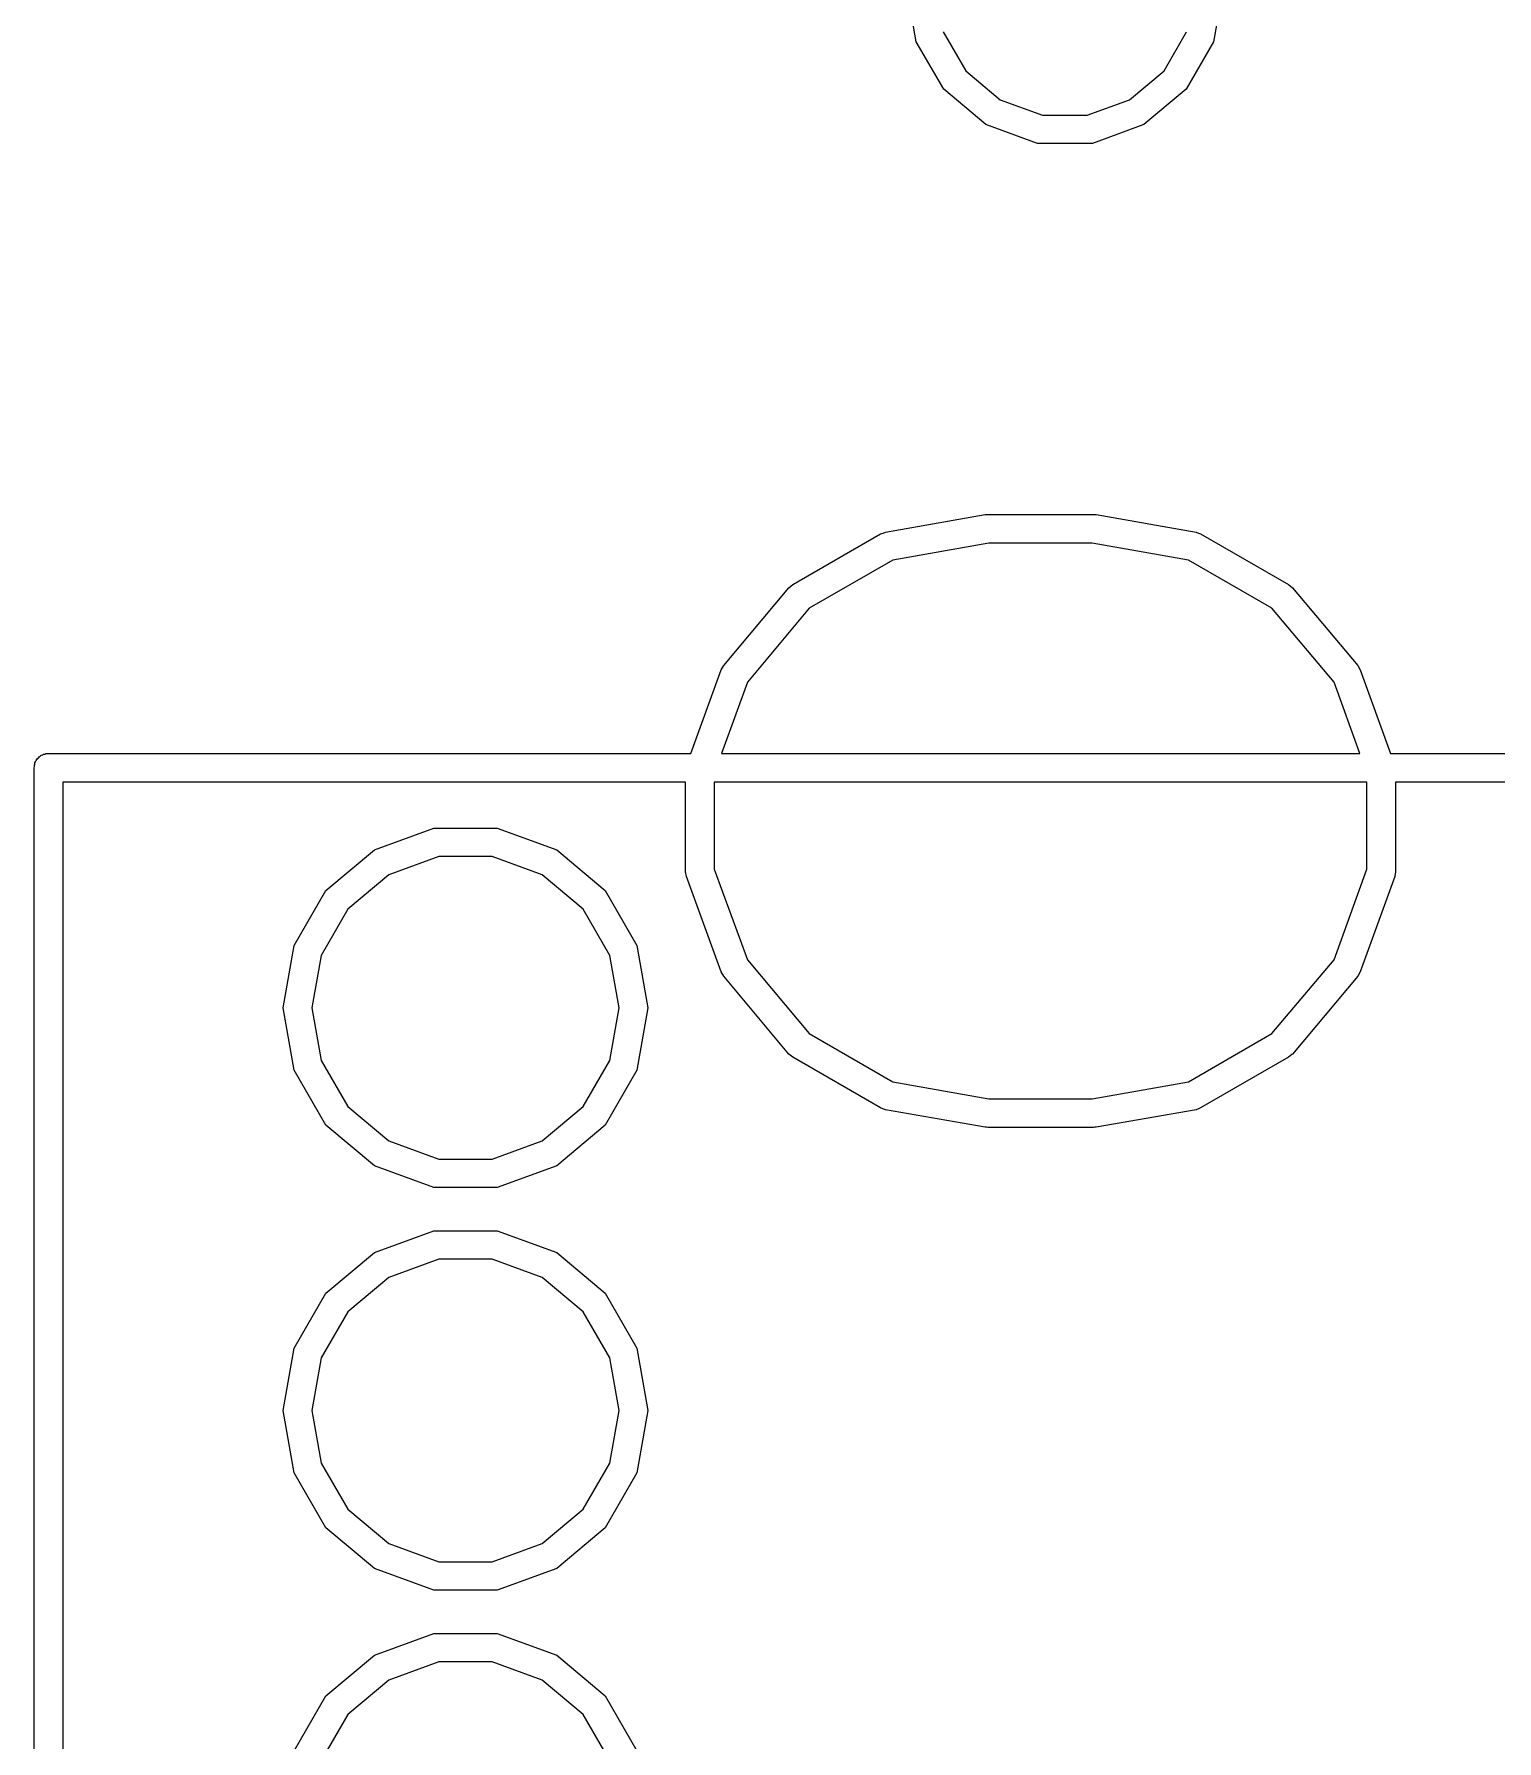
# Model space of a CAD drawing. Extents: x 105.1 to 166.9, y -128.1 to -71.6.
# Drawn here: x 152.83 to 157.92, y -91.99 to -86.06 of the extents above; entities that cross this region are included whole.
import ezdxf

# ---------------------------------------------------------------- set-up
doc = ezdxf.new("R2010")
doc.units = 0
doc.header["$MEASUREMENT"] = 0
doc.layers.add('BLACK', color=7, linetype='CONTINUOUS')

msp = doc.modelspace()

# ---------------------------------------------------------------- linework, layer by layer
at = {"layer": 'Black'}
for p, q in [((155.901, -86.0826), (155.868, -85.8945)), ((156.968, -85.8945), (156.935, -86.0826)), ((155.995, -86.0484), (156.073, -86.1838)), ((156.763, -86.1838), (156.841, -86.0484)), ((155.997, -86.248), (155.901, -86.0826)), ((156.935, -86.0826), (156.84, -86.248)), ((156.073, -86.1838), (156.193, -86.2842)), ((156.643, -86.2842), (156.763, -86.1838)), ((156.143, -86.3708), (155.997, -86.248)), ((156.193, -86.2842), (156.34, -86.3377)), ((156.496, -86.3377), (156.643, -86.2842)), ((156.84, -86.248), (156.693, -86.3708)), ((156.34, -86.3377), (156.496, -86.3377)), ((156.323, -86.4361), (156.143, -86.3708)), ((156.693, -86.3708), (156.514, -86.4361)), ((156.514, -86.4361), (156.323, -86.4361)), ((155.794, -87.7879), (156.141, -87.7267)), ((156.141, -87.7267), (156.146, -87.7267)), ((156.146, -87.7267), (156.15, -87.7259)), ((156.15, -87.7259), (156.518, -87.7259)), ((156.518, -87.7259), (156.522, -87.7267)), ((156.522, -87.7267), (156.527, -87.7267)), ((156.527, -87.7267), (156.874, -87.7879)), ((155.472, -87.9703), (155.777, -87.7939)), ((155.777, -87.7939), (155.786, -87.7909)), ((155.777, -87.7939), (155.777, -87.7939)), ((155.786, -87.7909), (155.794, -87.7879)), ((156.154, -87.8259), (155.82, -87.8849)), ((156.513, -87.8259), (156.154, -87.8259)), ((156.848, -87.8849), (156.513, -87.8259)), ((156.874, -87.7879), (156.874, -87.7879)), ((156.874, -87.7879), (156.882, -87.7909)), ((156.882, -87.7909), (156.89, -87.7939)), ((156.89, -87.7939), (156.89, -87.7939)), ((156.89, -87.7939), (157.196, -87.9703)), ((155.82, -87.8849), (155.529, -88.0525)), ((157.138, -88.0525), (156.848, -87.8849)), ((155.232, -88.2518), (155.458, -87.9815)), ((155.458, -87.9815), (155.472, -87.9703)), ((155.458, -87.9815), (155.458, -87.9815)), ((157.196, -87.9703), (157.196, -87.9703)), ((157.196, -87.9703), (157.201, -87.9746)), ((157.201, -87.9746), (157.209, -87.9815)), ((157.209, -87.9815), (157.209, -87.9815)), ((157.209, -87.9815), (157.436, -88.2518)), ((155.529, -88.0525), (155.314, -88.3093)), ((157.354, -88.3093), (157.138, -88.0525)), ((155.117, -88.5569), (155.223, -88.2668)), ((155.223, -88.2668), (155.232, -88.2518)), ((155.232, -88.2518), (155.232, -88.2518)), ((157.436, -88.2518), (157.436, -88.2518)), ((157.436, -88.2518), (157.445, -88.2668)), ((157.445, -88.2668), (157.55, -88.5569)), ((155.314, -88.3093), (155.224, -88.5569)), ((157.444, -88.5569), (157.354, -88.3093)), ((152.835, -88.5982), (152.836, -88.5941)), ((152.835, -88.6026), (152.835, -88.5982)), ((152.836, -88.5941), (152.837, -88.5898)), ((152.837, -88.5898), (152.839, -88.586)), ((152.839, -88.586), (152.841, -88.5819)), ((152.841, -88.5819), (152.843, -88.5786)), ((152.843, -88.5786), (152.846, -88.5748)), ((152.846, -88.5748), (152.849, -88.572)), ((152.849, -88.572), (152.852, -88.5686)), ((152.852, -88.5686), (152.855, -88.5664)), ((152.855, -88.5664), (152.859, -88.5636)), ((152.859, -88.5636), (152.863, -88.5621)), ((152.863, -88.5621), (152.867, -88.5599)), ((152.867, -88.5599), (152.871, -88.5592)), ((152.871, -88.5592), (152.875, -88.5577)), ((152.875, -88.5577), (152.88, -88.5577)), ((152.88, -88.5577), (152.884, -88.5569)), ((152.884, -88.5569), (155.117, -88.5569)), ((155.224, -88.5569), (157.444, -88.5569)), ((157.55, -88.5569), (166.884, -88.5569)), ((152.834, -88.6069), (152.835, -88.6026)), ((152.834, -94.4769), (152.834, -88.6069)), ((155.099, -88.6569), (152.934, -88.6569)), ((152.934, -88.6569), (152.934, -94.4269)), ((155.099, -88.9683), (155.099, -88.6569)), ((155.199, -88.6569), (155.199, -88.9595)), ((157.468, -88.6569), (155.199, -88.6569)), ((157.468, -88.9595), (157.468, -88.6569)), ((166.834, -88.6569), (157.568, -88.6569)), ((157.568, -88.6569), (157.568, -88.9683)), ((154.017, -88.8927), (154.224, -88.8174)), ((154.224, -88.8174), (154.444, -88.8174)), ((154.444, -88.8174), (154.651, -88.8927)), ((153.848, -89.0343), (154.017, -88.8927)), ((154.651, -88.8927), (154.82, -89.0343)), ((154.241, -88.9158), (154.067, -88.9793)), ((154.427, -88.9158), (154.241, -88.9158)), ((154.601, -88.9793), (154.427, -88.9158)), ((154.067, -88.9793), (153.925, -89.0985)), ((154.743, -89.0985), (154.601, -88.9793)), ((155.102, -88.9854), (155.099, -88.9683)), ((155.223, -89.317), (155.102, -88.9854)), ((155.199, -88.9595), (155.314, -89.2745)), ((157.354, -89.2745), (157.468, -88.9595)), ((157.565, -88.9854), (157.445, -89.317)), ((157.568, -88.9683), (157.565, -88.9854)), ((153.738, -89.225), (153.848, -89.0343)), ((154.82, -89.0343), (154.93, -89.225)), ((153.925, -89.0985), (153.832, -89.2592)), ((154.836, -89.2592), (154.743, -89.0985)), ((153.7, -89.4419), (153.738, -89.225)), ((154.93, -89.225), (154.968, -89.4419)), ((153.832, -89.2592), (153.8, -89.4419)), ((154.868, -89.4419), (154.836, -89.2592)), ((155.314, -89.2745), (155.529, -89.5313)), ((157.138, -89.5313), (157.354, -89.2745)), ((155.232, -89.332), (155.223, -89.317)), ((155.458, -89.6023), (155.232, -89.332)), ((155.232, -89.332), (155.232, -89.332)), ((157.436, -89.3321), (157.209, -89.6023)), ((157.445, -89.317), (157.436, -89.332)), ((157.436, -89.332), (157.436, -89.3321)), ((153.738, -89.6588), (153.7, -89.4419)), ((153.8, -89.4419), (153.832, -89.6246)), ((154.836, -89.6246), (154.868, -89.4419)), ((154.968, -89.4419), (154.93, -89.6588)), ((155.529, -89.5313), (155.82, -89.6989)), ((156.848, -89.6989), (157.138, -89.5313)), ((155.472, -89.6135), (155.458, -89.6023)), ((155.458, -89.6023), (155.458, -89.6023)), ((157.207, -89.6044), (157.196, -89.6135)), ((157.209, -89.6023), (157.207, -89.6044)), ((157.209, -89.6023), (157.209, -89.6023)), ((153.848, -89.8496), (153.738, -89.6588)), ((153.832, -89.6246), (153.925, -89.7853)), ((154.743, -89.7853), (154.836, -89.6246)), ((154.93, -89.6588), (154.82, -89.8496)), ((155.777, -89.7899), (155.472, -89.6135)), ((157.196, -89.6135), (156.89, -89.7899)), ((157.196, -89.6135), (157.196, -89.6135)), ((155.82, -89.6989), (156.154, -89.7579)), ((156.513, -89.7579), (156.848, -89.6989)), ((153.925, -89.7853), (154.067, -89.9046)), ((154.601, -89.9046), (154.743, -89.7853)), ((156.154, -89.7579), (156.513, -89.7579)), ((155.785, -89.7927), (155.777, -89.7899)), ((155.777, -89.7899), (155.777, -89.7899)), ((155.794, -89.7959), (155.785, -89.7927)), ((156.141, -89.8571), (155.794, -89.7959)), ((155.794, -89.7959), (155.794, -89.7959)), ((156.874, -89.7959), (156.527, -89.8571)), ((156.882, -89.7929), (156.874, -89.7959)), ((156.874, -89.7959), (156.874, -89.7959)), ((156.89, -89.7899), (156.882, -89.7929)), ((156.89, -89.7899), (156.89, -89.7899)), ((154.017, -89.9912), (153.848, -89.8496)), ((154.067, -89.9046), (154.241, -89.968)), ((154.427, -89.968), (154.601, -89.9046)), ((154.82, -89.8496), (154.651, -89.9912)), ((156.146, -89.8571), (156.141, -89.8571)), ((156.15, -89.8579), (156.146, -89.8571)), ((156.518, -89.8579), (156.15, -89.8579)), ((156.522, -89.8571), (156.518, -89.8579)), ((156.527, -89.8571), (156.522, -89.8571)), ((154.224, -90.0665), (154.017, -89.9912)), ((154.241, -89.968), (154.427, -89.968)), ((154.651, -89.9912), (154.444, -90.0665)), ((154.444, -90.0665), (154.224, -90.0665)), ((154.017, -90.2927), (154.224, -90.2174)), ((154.224, -90.2174), (154.444, -90.2174)), ((154.444, -90.2174), (154.651, -90.2927)), ((153.848, -90.4343), (154.017, -90.2927)), ((154.241, -90.3158), (154.067, -90.3793)), ((154.427, -90.3158), (154.241, -90.3158)), ((154.601, -90.3793), (154.427, -90.3158)), ((154.651, -90.2927), (154.82, -90.4343)), ((154.067, -90.3793), (153.925, -90.4985)), ((154.743, -90.4985), (154.601, -90.3793)), ((153.738, -90.625), (153.848, -90.4343)), ((154.82, -90.4343), (154.93, -90.625)), ((153.925, -90.4985), (153.832, -90.6592)), ((154.836, -90.6592), (154.743, -90.4985)), ((153.7, -90.8419), (153.738, -90.625)), ((153.832, -90.6592), (153.8, -90.8419)), ((154.868, -90.8419), (154.836, -90.6592)), ((154.93, -90.625), (154.968, -90.8419)), ((153.738, -91.0588), (153.7, -90.8419)), ((153.8, -90.8419), (153.832, -91.0246)), ((154.836, -91.0246), (154.868, -90.8419)), ((154.968, -90.8419), (154.93, -91.0588)), ((153.832, -91.0246), (153.925, -91.1853)), ((154.743, -91.1853), (154.836, -91.0246)), ((153.848, -91.2496), (153.738, -91.0588)), ((154.93, -91.0588), (154.82, -91.2496)), ((153.925, -91.1853), (154.067, -91.3045)), ((154.601, -91.3045), (154.743, -91.1853)), ((154.017, -91.3911), (153.848, -91.2496)), ((154.82, -91.2496), (154.651, -91.3911)), ((154.067, -91.3045), (154.241, -91.368)), ((154.427, -91.368), (154.601, -91.3045)), ((154.241, -91.368), (154.427, -91.368)), ((154.224, -91.4665), (154.017, -91.3911)), ((154.651, -91.3911), (154.444, -91.4665)), ((154.444, -91.4665), (154.224, -91.4665)), ((154.017, -91.6927), (154.224, -91.6173)), ((154.224, -91.6173), (154.444, -91.6173)), ((154.444, -91.6173), (154.651, -91.6927)), ((153.848, -91.8343), (154.017, -91.6927)), ((154.241, -91.7158), (154.067, -91.7793)), ((154.427, -91.7158), (154.241, -91.7158)), ((154.601, -91.7793), (154.427, -91.7158)), ((154.651, -91.6927), (154.82, -91.8343)), ((154.067, -91.7793), (153.925, -91.8985)), ((154.743, -91.8985), (154.601, -91.7793)), ((153.738, -92.025), (153.848, -91.8343)), ((154.82, -91.8343), (154.93, -92.025)), ((153.925, -91.8985), (153.832, -92.0592)), ((154.836, -92.0592), (154.743, -91.8985))]:
    msp.add_line(p, q, dxfattribs=at)

doc.saveas('drawing.dxf')
